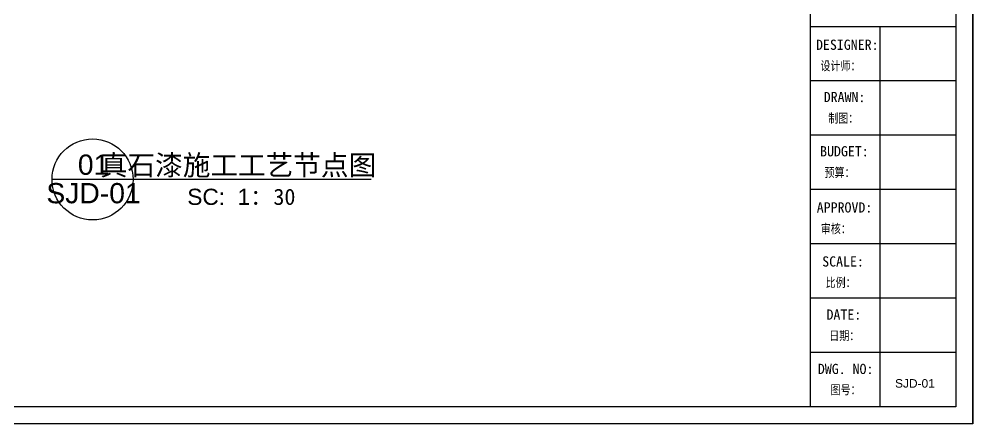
# Model space of a CAD drawing. Header units: inches. Extents: x -138455 to 599497, y -747149 to 13167.
# Drawn here: x 197864.2 to 198245.6, y -682794.4 to -682632.4 of the extents above; entities that cross this region are included whole.
import ezdxf
from ezdxf.enums import TextEntityAlignment as Align

# ---------------------------------------------------------------- set-up
doc = ezdxf.new("R2010")
doc.units = ezdxf.units.IN
doc.header["$MEASUREMENT"] = 0
doc.layers.add('3', color=3, linetype='Continuous')
doc.layers.add('4-插座', color=20, linetype='Continuous')
doc.styles.add('-宋体', font='', dxfattribs={"width": 0.8})
doc.styles.add('12354', font='', dxfattribs={"height": 180})
doc.styles.add('MtXpl_', font='')
doc.styles.get("Standard").update_dxf_attribs({"font": 'arial.ttf'})
doc.styles.get('-宋体').set_extended_font_data('SimSun')
doc.styles.get('12354').set_extended_font_data('SimSun')
doc.styles.get('MtXpl_').set_extended_font_data('SimSun')

msp = doc.modelspace()

# ---------------------------------------------------------------- linework, layer by layer
at = {"color": 255}
for p, q in [((198245.58, -682794.37), (198245.58, -682388.75)), ((198245.58, -682794.37), (198245.58, -682388.75)), ((198245.58, -682794.37), (198245.58, -682388.75)), ((198245.58, -682794.37), (198245.58, -682388.75)), ((198180.48, -682395.58), (198180.49, -682787.54)), ((198238.75, -682395.58), (198238.75, -682787.54)), ((198238.75, -682395.58), (198238.75, -682787.54)), ((198180.49, -682635.46), (198238.75, -682635.46)), ((198208.32, -682635.46), (198208.32, -682787.54)), ((198238.75, -682657.18), (198180.49, -682657.18)), ((198238.75, -682678.91), (198180.49, -682678.91)), ((198238.75, -682700.64), (198180.49, -682700.64)), ((198238.75, -682722.36), (198180.49, -682722.36)), ((198238.75, -682744.09), (198180.49, -682744.09)), ((198238.75, -682765.82), (198180.49, -682765.82)), ((198238.75, -682787.54), (197678.8, -682787.54))]:
    msp.add_line(p, q, dxfattribs=at)
at = {"color": 255, "lineweight": -2}
for p, q in [((198245.58, -682388.75), (198245.58, -682794.37)), ((198245.58, -682794.37), (197671.97, -682794.37))]:
    msp.add_line(p, q, dxfattribs=at)
at = {"layer": '4-插座', "color": 255, "linetype": 'ByBlock', "ltscale": 20}
msp.add_line((198005.03, -682696.57), (197877.41, -682696.57), dxfattribs=at)
msp.add_circle((197893.61, -682696.57), 16.2, dxfattribs=at)

# ---------------------------------------------------------------- texts
at = {"color": 255, "style": '12354'}
for s, p in [('DESIGNER:', (198182.85, -682642.71)), ('DWG. NO:', (198183.59, -682772.36))]:
    msp.add_text(s, height=4.081, dxfattribs=at).set_placement(p, align=Align.MIDDLE_LEFT)
at = {"color": 255, "style": '-宋体', "width": 0.8}
for s, p in [('设计师：', (198184.61, -682652.97)), ('制图：', (198187.73, -682673.9)), ('预算：', (198186.26, -682695.63)), ('审核：', (198184.75, -682718.1)), ('比例：', (198186.68, -682739.64)), ('日期：', (198188.15, -682760.88)), ('图号：', (198188.66, -682782.5))]:
    msp.add_text(s, height=3.669, dxfattribs=at).set_placement(p)
at = {"color": 255, "style": '12354', "width": 1}
for s, p in [('DRAWN:', (198185.92, -682663.62)), ('BUDGET:', (198184.47, -682685.31)), ('APPROVD:', (198183.14, -682707.78)), ('SCALE:', (198185.32, -682729.38)), ('DATE:', (198187.04, -682750.63))]:
    msp.add_text(s, height=4.081, dxfattribs=at).set_placement(p, align=Align.MIDDLE_LEFT)
at = {"layer": '3', "color": 255}
msp.add_text('SJD-01', height=3.414, dxfattribs=at).set_placement((198214.45, -682779.86))
at = {"layer": '4-插座', "color": 255, "style": 'MtXpl_'}
for s, height, p in [('真石漆施工工艺节点图', 8.1, (197896.52, -682694.92)), ('：', 6.48, (197956.63, -682706.77)), ('30', 6.48, (197965.89, -682706.77))]:
    msp.add_text(s, height=height, dxfattribs=at).set_placement(p)
at = {"layer": '4-插座', "color": 255}
for s, height, p in [('01', 8.1, (197887.72, -682694.73)), ('SJD-01', 8.1, (197875.12, -682706.12)), ('SC:  1', 6.48, (197931.47, -682706.77))]:
    msp.add_text(s, height=height, dxfattribs=at).set_placement(p)

doc.saveas('drawing.dxf')
